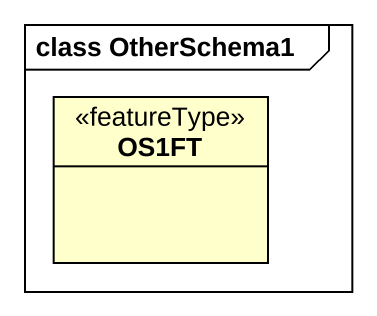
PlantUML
@startuml
mainframe class OtherSchema1
hide circle
hide empty members
class OS1FT <<featureType>>
@enduml
